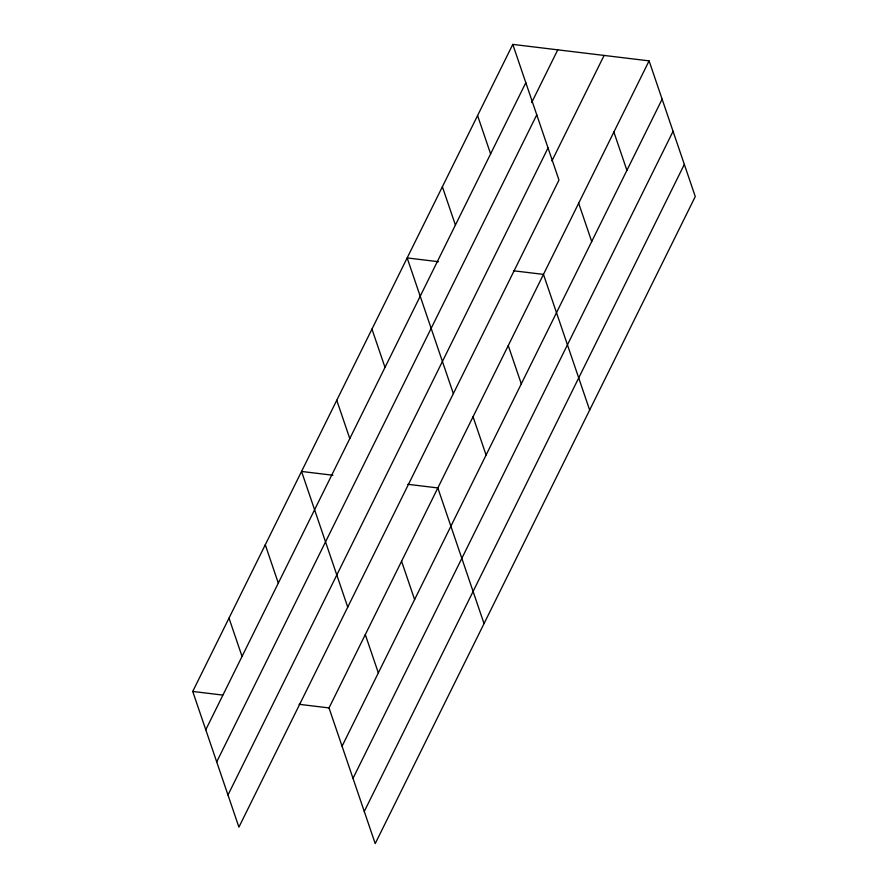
<?xml version="1.0" encoding="UTF-8"?>
<svg xmlns="http://www.w3.org/2000/svg" width="888" height="888" viewBox="0 0 888 888"><rect width="100%" height="100%" fill="white"/><g stroke="black" fill="none" stroke-linecap="round" stroke-linejoin="round"><path stroke-width="1.33" d="M512.787 44.4L558.974 180.075L238.916 827.128L192.729 691.452L512.787 44.4L649.084 60.872L695.271 196.548L375.213 843.6L329.026 707.925L649.084 60.872M205.772 729.758L525.829 82.695M531.668 102.608L557.764 49.839M216.705 761.893L536.763 114.83M227.983 794.993L548.04 147.941M551.903 160.972L604.106 55.433M342.058 746.22L662.126 99.167M353.002 778.354L673.06 131.302M364.269 811.466L684.326 164.413M438.517 261.716L407.17 257.931L453.357 393.606M513.475 270.773L543.467 274.392L589.654 410.078M332.9 475.247L301.554 471.45L347.741 607.137M407.858 484.304L437.84 487.923L484.038 623.598M192.729 691.452L222.71 695.082M299.045 704.295L329.026 707.925M613.874 132.046L626.917 170.341M578.665 203.219L591.708 241.525M477.578 115.573L490.62 153.879M508.258 345.576L521.3 383.871M442.379 186.746L455.411 225.053M473.049 416.75L486.091 455.045M371.961 329.104L385.004 367.399M401.576 561.26L414.607 599.555M336.752 400.277L349.794 438.583M365.301 634.587L378.332 672.893M265.279 544.788L278.31 583.094M229.004 618.126L242.047 656.421"/></g></svg>
